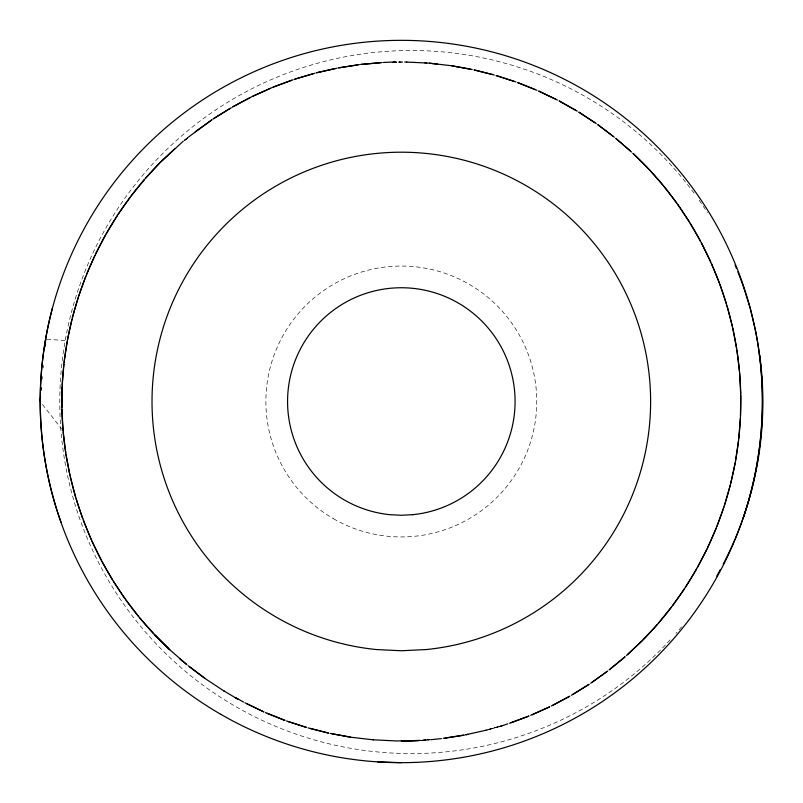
<?xml version="1.0" encoding="UTF-8"?>
<svg xmlns="http://www.w3.org/2000/svg" width="803" height="803" viewBox="0 0 803 803"><rect width="100%" height="100%" fill="white"/><g stroke="black" fill="none" stroke-linecap="round" stroke-linejoin="round"><path stroke-width="0.6" stroke-dasharray="4.01 3.01" d="M42.168 379.066L42.388 376.577M43.171 367.854L43.392 365.355M184.65 140.354L187.942 137.604M184.831 140.204L187.571 137.935L184.8 139.983M184.81 140.264L187.842 137.745M184.971 139.842L187.882 137.534M184.72 140.043L187.571 137.805M498.302 726.695L487.541 729.817M491.797 728.612L497.479 726.916M489.067 729.365L497.288 726.946M489.288 729.305L497.428 727.096M489.8 729.154L488.716 729.465L490.643 728.943M488.756 729.475L490.984 728.843M488.565 729.546L498.352 726.856M421.294 740.356L429.113 739.724M424.255 740.125L430.137 739.593M422.067 740.266L429.294 739.653M421.786 740.306L429.173 739.814M421.234 740.336L423.291 740.205M421.525 740.346L429.123 739.834M420.431 740.416L429.304 739.814M391.904 62.303L400.466 62.112L392.296 62.072M392.165 62.293L400.466 62.112M392.065 62.323L400.998 62.132M392.446 62.072L399.884 62.062M392.235 62.072L401.319 62.092M46.945 339.267L64.923 340.512M42.449 404.431L61.56 428.852M497.97 726.946A339.498 339.498 0 0 1 488.776 729.536M430.027 739.784A339.498 339.498 0 0 1 421.685 740.386M184.359 140.374A339.498 339.498 0 0 1 188.053 137.343M392.878 62.112A339.498 339.498 0 0 1 400.045 62.012M681.586 626.822A351.533 351.533 0 0 1 675.965 633.416M670.194 639.861A351.533 351.533 0 0 1 656.402 654.043M655.509 654.907A351.533 351.533 0 0 1 147.682 634.571A351.533 351.533 0 0 1 190.913 128.179A351.533 351.533 0 0 1 694.846 194.216M699.172 200.248A351.533 351.533 0 0 1 707.423 212.574M333.596 518.788A135.436 135.436 0 0 0 536.755 401.5A135.436 135.436 0 0 0 333.596 284.212A135.436 135.436 0 0 0 333.596 518.788"/><path stroke-width="1.2" d="M61.058 522.221C36.526 453.876 33.786 378.143 52.456 308.021L52.526 307.78M62.182 386.765L61.891 407.603M62.243 384.918L63.919 364.15M740.386 418.082L738.71 438.85M740.446 416.235L740.737 395.397M40.15 401.5L40.602 396.511M41.154 390.288L41.385 387.789M45.068 346.665L45.741 339.187M64.11 362.314L67.171 341.697M738.519 440.686L735.458 461.303M67.482 339.87L71.909 319.514M735.157 463.13L730.72 483.486M72.34 317.717L78.122 297.692M730.288 485.283L724.507 505.308M743.317 517.594C763.402 458.232 767.618 393.801 755.854 332.271L750.173 308.021L743.488 286.972A351.533 351.533 0 0 0 737.877 271.906M78.674 295.926L85.78 276.342M723.965 507.074L716.848 526.658M86.443 274.616L94.844 255.545M716.186 528.384L707.784 547.455M95.617 253.868L105.273 235.399M707.011 549.132L697.355 567.601M106.167 233.773L117.027 215.997M696.462 569.227L685.601 587.003M118.031 214.441L130.056 197.418M684.608 588.559L672.573 605.582M131.15 195.932L144.289 179.762M671.479 607.068L658.34 623.238M145.484 178.346L159.677 163.089M657.145 624.654L642.952 639.911M627.454 654.646L642.059 640.874C706.329 576.544 742.735 485.765 740.747 394.855C739.172 304.126 699.423 214.993 632.894 153.273L647.67 167.968M180.354 659.012L186.838 664.643L169.584 649.577C103.135 587.866 63.467 498.793 61.881 408.145C59.894 317.235 96.31 226.456 160.57 162.126L183.325 141.127M160.961 161.754L174.893 148.605M642.059 640.874L626.491 655.519M610.34 668.949L625.115 656.764L609.015 669.993M188.324 137.183L212.012 119.737L195.239 131.732M592.012 682.319L607.57 671.137L590.627 683.263M213.076 118.974L231.254 107.722M213.528 118.683L229.809 108.576M572.83 694.424L589.101 684.317L571.385 695.278M232.358 107.03L252.413 96.4L270.38 88.33M232.84 106.779L249.753 97.775M552.876 705.225L569.789 696.221L551.38 705.988M252.905 96.179L273.12 87.136L291.589 80.28M532.259 714.67L549.724 706.821L530.703 715.332M273.632 86.955L293.175 79.728M511.039 722.72L529.006 716.045L509.453 723.272M294.4 79.276L314.906 73.224M500.369 726.313L507.707 723.874M294.922 79.126L313.29 73.675M487.722 729.776L485.725 730.308M418.754 740.527L396.612 740.958L373.194 739.804M316.161 72.852L337.029 68.185M485.935 730.258L465.599 734.815L467.958 734.293M498.623 726.775L501.935 725.882M316.693 72.742L335.383 68.526M338.304 67.904L359.433 64.641M464.325 735.096L443.196 738.358M338.836 67.823L357.767 64.862M444.862 738.138L463.793 735.177M360.728 64.441L382.027 62.594M441.369 738.609L430.629 739.724M361.27 64.391L380.351 62.704M420.601 740.406L401.319 740.958L414.137 740.737M418.694 740.537L414.76 740.707M383.332 62.483L391.593 62.062M404.712 62.062L406.78 62.072M406.559 62.062L427.377 63.046L424.968 62.925M401.37 62.062L402.423 62.062M377.691 761.896L401.319 762.669M429.214 63.166L451.216 65.695L470.598 69.209M373.415 739.834L351.413 737.305M428.682 63.106L437.545 64.13M451.748 65.786L472.254 69.54M332.03 733.791L350.881 737.214L330.113 733.41M492.64 74.579L474.061 69.911L494.267 75.02M309.988 728.421L328.568 733.089L308.101 727.909M514.271 81.404L496.043 75.512L515.867 81.956M288.357 721.596L306.585 727.488L286.51 720.964M535.4 89.665L517.614 82.558L536.956 90.317M267.228 713.335L285.025 720.442L265.432 712.582M555.927 99.321L538.652 91.04L557.433 100.074M246.702 703.679L263.976 711.96L244.955 702.806M575.771 110.322L559.079 100.907L577.216 111.175M223.636 690.761L238.1 699.333L235.088 697.536M236.082 697.857L243.55 702.093M594.832 122.618L578.812 112.119L596.217 123.572M205.327 678.706L224.278 691.182M613.02 136.169L597.743 124.616L614.345 137.213M189.608 666.831L204.895 678.384L188.073 665.627M630.275 150.904L615.791 138.357L631.519 152.028M169.744 649.727L154.959 635.032L168.64 648.734M179.45 658.49L182.04 660.859M648.954 169.292L662.716 184.941M153.674 633.708L139.913 618.059M663.91 186.356L676.598 202.888M138.718 616.644L126.031 600.112M677.692 204.374L689.255 221.718M124.937 598.626L113.384 581.282M690.249 223.274L700.617 241.352M112.39 579.726L102.011 561.648M701.501 242.968L710.645 261.698M101.128 560.032L91.984 541.302M711.418 263.374L719.287 282.666M91.211 539.626L83.341 520.334M719.96 284.392L726.514 304.176M82.679 518.608L76.114 498.824M759.387 354.354L759.748 355.438A351.533 351.533 0 0 1 735.337 538.371M727.066 305.943L732.296 326.108M75.562 497.057L70.343 476.892M732.717 327.905L736.592 348.392M69.911 475.095L66.047 454.608M736.893 350.208L739.392 370.896M65.736 452.792L63.246 432.104M739.573 372.743L740.677 393.55M63.056 430.257L61.951 409.45M734.855 539.506A351.533 351.533 0 0 1 724.948 560.815M724.386 561.919A351.533 351.533 0 0 1 723.262 564.118M720.361 569.578A351.533 351.533 0 0 1 716.748 576.062M735.056 265.04A351.533 351.533 0 0 1 736.481 268.463M412.702 514.683L401.319 515.265L389.927 514.683A113.755 113.755 0 0 1 304.759 341.365A113.755 113.755 0 0 1 497.88 341.365A113.755 113.755 0 0 1 412.702 514.683M426.273 649.547L401.319 650.751L376.366 649.547A249.301 249.301 0 0 1 189.699 269.708A249.301 249.301 0 0 1 612.93 269.708A249.301 249.301 0 0 1 426.273 649.547M220.735 714.279A361.169 361.169 0 0 0 762.479 401.5A361.169 361.169 0 0 0 220.735 88.721A361.169 361.169 0 0 0 220.735 714.279"/></g></svg>
